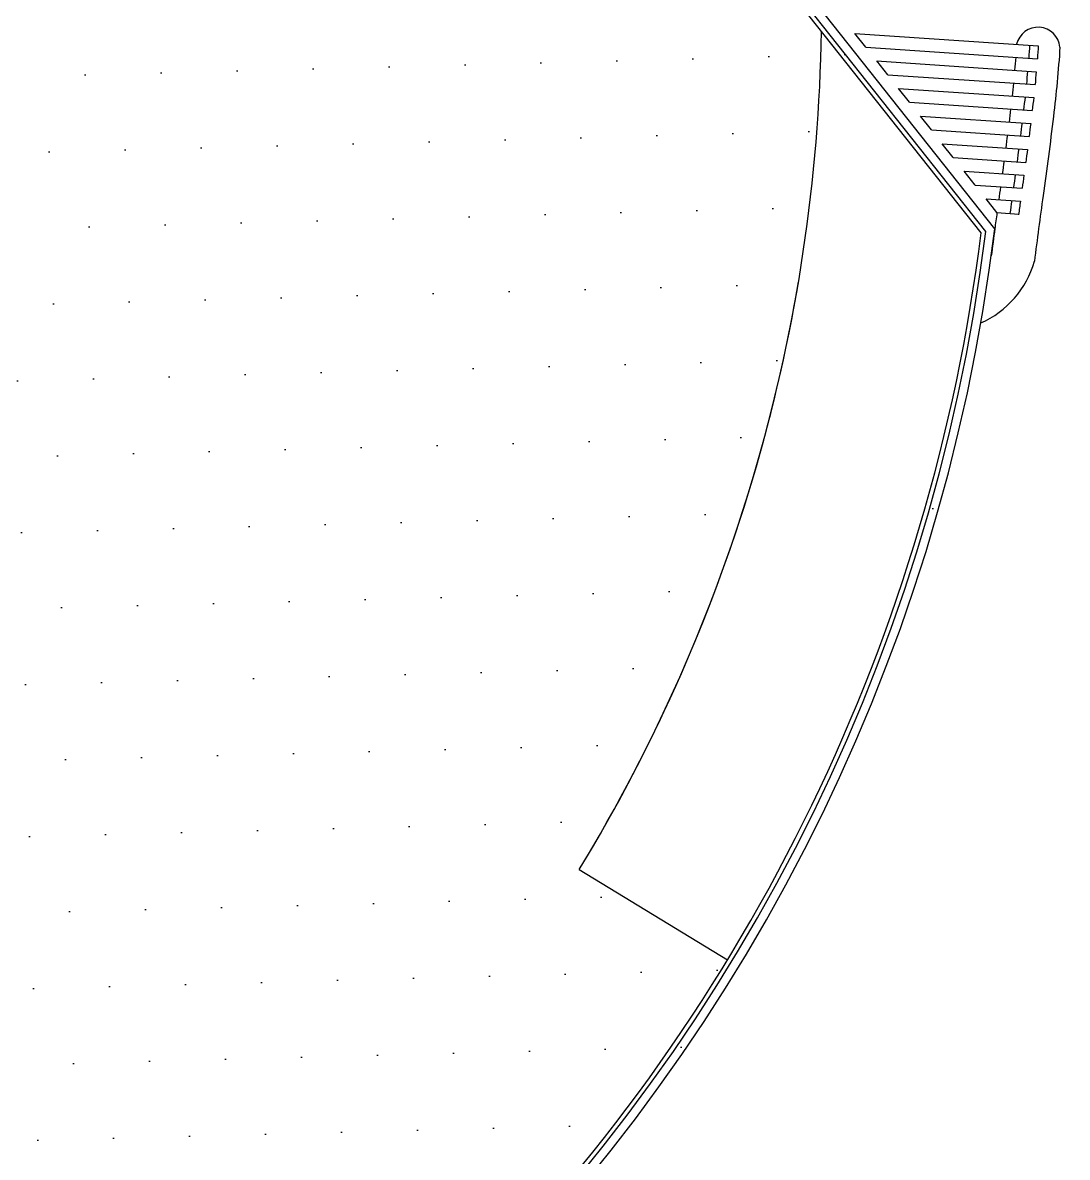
# Model space of a CAD drawing. Header units: inches. Extents: x 625 to 2719, y 1 to 1360.
# Drawn here: x 924.58 to 948.64, y 635.48 to 661.61 of the extents above; entities that cross this region are included whole.
import ezdxf

# ---------------------------------------------------------------- set-up
doc = ezdxf.new("R2010")
doc.units = ezdxf.units.IN
doc.header["$MEASUREMENT"] = 0

# ---------------------------------------------------------------- blocks, each defined once
blk = doc.blocks.new('dsvc')
for points in [[(4641.563560923549, 821.1244691342722), (4632.396675548032, 833.3469829682922), (4582.946675548043, 833.3469829682924), (4582.946675548043, 873.3969829682926), (4554.488376579008, 873.3969829682926, 0.2052836611395902), (4520.366322730062, 837.2506225120007), (4520.366322730062, 821.0141899317255, 0.3059058284379931), (4564.736272844151, 784.8469829682931), (4600.749729489638, 784.8469829682931, 0.362832124110759)], [(4641.353352653367, 821.0714134945156), (4632.296675548033, 833.1469829682919), (4582.746675548043, 833.1469829682924), (4582.746675548043, 873.1969829682926), (4554.529917585035, 873.1969829682926, 0.2049647565948617), (4520.566322730062, 837.2150608552091), (4520.566322730062, 821.0437479009029, 0.3056992143543159), (4564.745304358255, 785.0469829682932), (4600.746675548058, 785.0469829682932, 0.3622545628196203)]]:
    blk.add_lwpolyline(points, format="xyb", close=True)
blk.add_lwpolyline([(4628.772405852482, 796.9469829682926, 0.1648197638812979), (4641.248196289971, 821.0449553123772), (4632.246675548033, 833.0469829682925), (4582.646675548043, 833.0469829682925), (4582.646675548043, 873.0969829682927), (4554.488376579008, 873.1969829682921, 0.2017796154122845), (4520.654220569564, 837.1994183954664), (4520.654220569564, 835.9670505698773)], format="xyb")
blk = doc.blocks.new('CSDCS')
at = {"transparency": 33554541}
h = blk.add_hatch(color=3, dxfattribs=at)
h.dxf.hatch_style = 1
h.set_gradient(color1=(244, 238, 81), color2=(0, 255, 0), name='INVSPHERICAL')
edge = h.paths.add_edge_path()
edge.add_line((260.0893752037045, 162.6593395972155), (234.7629187160092, 165.1202945387594))
edge.add_spline(control_points=[(234.7629187160092, 165.1202945387594), (234.7356705163714, 163.9965382772083), (234.7107015837737, 162.8799054975691), (234.6124073634073, 157.5368360472187), (234.6022018318017, 153.410570567259), (234.8301543570069, 148.0480166668711), (234.9084360590259, 146.7042815231163), (235.1719473225976, 143.2946103165862), (235.4040023589378, 141.1272583183008), (235.7525672560969, 137.9183950745046), (235.8568794707944, 136.9634232893479), (235.9584220843772, 135.9904506022238)], knot_values=[3.0873537385946, 3.0873537385946, 3.0873537385946, 3.0873537385946, 6.486129038307347, 6.486129038307347, 19.45838711492204, 19.45838711492204, 23.85592732688746, 23.85592732688746, 30.7360058866758, 30.7360058866758, 33.57628425592564, 33.57628425592564, 33.57628425592564, 33.57628425592564], degree=3, periodic=0)
edge.add_spline(control_points=[(235.9584220843753, 135.9904506022235), (236.2530853993394, 135.132889946603), (236.5476026568895, 134.276168297669), (237.6818836183229, 130.9819966784721), (238.5245379826765, 128.5460196611951), (239.6082782324011, 125.4548724150466), (239.8343198127104, 124.8123609231707), (240.1882316281244, 123.8104210254921), (240.3148345767167, 123.4528071089803), (240.5703845838188, 122.7326424516497), (240.7017488842648, 122.3631492783483), (241.1029636000312, 121.2265728216643), (241.3800598239677, 120.4315327200932), (242.1275784782811, 118.1700452826486), (242.596824639335, 116.6288790720857), (243.3833174953816, 113.2833664756944), (243.7010859924048, 111.4756246878027), (243.8885360009217, 108.7750308228474), (243.9130003430846, 107.9992726981024), (243.8978984598543, 106.8796875024099), (243.887262817324, 106.5501115020419), (243.8560668013379, 105.915306922915), (243.8355659438257, 105.6063320726443), (243.7632089871659, 104.7045494122556), (243.7006359842053, 104.1368935935752), (243.5455035735595, 102.9218693112686), (243.4495228781252, 102.2942711173894), (243.3061767975469, 101.3977874914517), (243.2561318167564, 101.0937660731448), (243.1654712542795, 100.5419437833659), (243.1244105274618, 100.2915587348409), (243.0853221329551, 100.0470853361644), (243.0841325666576, 100.0396383176043), (243.0829439478439, 100.0321903870632)], knot_values=[1.161344606445147, 1.161344606445147, 1.161344606445147, 1.161344606445147, 3.9068626206525, 3.9068626206525, 11.7205878619575, 11.7205878619575, 13.76710520012647, 13.76710520012647, 14.90591122200719, 14.90591122200719, 16.04471724388791, 16.04471724388791, 18.32232928764935, 18.32232928764935, 22.22209849475573, 22.22209849475573, 26.12186770186212, 26.12186770186212, 27.63664645237425, 27.63664645237425, 28.25953392082864, 28.25953392082864, 28.88242138928303, 28.88242138928303, 30.12819632619182, 30.12819632619182, 31.7107820479247, 31.7107820479247, 32.58769823297128, 32.58769823297128, 33.38903136814992, 33.38903136814992, 33.41421037332471, 33.41421037332471, 33.41421037332471, 33.41421037332471], degree=3, periodic=0)
edge.add_arc((191.0877914115326, 107.8399891944684), 52.57810960362875, 285.03017889452804, 351.46004624979565, ccw=False)
edge.add_line((204.7227559917592, 57.06061000973273), (204.4819238260807, 47.56613585733852))
edge.add_line((204.4819238260807, 47.56613585733852), (214.7844334003621, 47.30480746222412))
edge.add_line((214.7844334003621, 47.30480746222412), (282.3169148434063, 78.19176372361238))
edge.add_line((282.3169148434063, 78.19176372361238), (281.7694171372282, 162.6593395972155))
edge.add_line((281.7694171372282, 162.6593395972155), (260.0893752037045, 162.6593395972155))
h = blk.add_hatch()
h.set_pattern_fill('DOTS', color=256, scale=28)
h.set_pattern_definition([(0, (-4796.704241097557, -554.5121418919018), (0.875, 1.75), [0, -1.75])])
edge = h.paths.add_edge_path()
edge.add_line((224.0332168925743, 113.7816836759487), (174.5832168925845, 113.781683675949))
edge.add_line((174.5832168925845, 113.781683675949), (174.5832168925845, 153.8316836759491))
edge.add_line((174.5832168925845, 153.8316836759491), (146.1249179235501, 153.8316836759491))
edge.add_arc((171.2288430185754, 95.9549175490991), 63.08666350726369, 113.4486870058842, 159.8515768913801)
edge.add_line((112.0028640746041, 117.6853232196573), (112.0028640746041, 101.448890639382))
edge.add_arc((160.9793672984624, 116.233149180952), 51.15928233136754, 196.7971914186444, 264.8338990731881)
edge.add_line((156.3728141886932, 65.28168367594964), (178.6124179235494, 65.28168367594964))
edge.add_line((178.6124179235494, 65.28168367594964), (178.6124179235494, 79.98168057162508))
edge.add_line((178.6124179235494, 79.98168057162508), (183.3142521885802, 79.98168057162508))
edge.add_line((183.3142521885802, 79.98168057162508), (183.3142521885802, 90.38168367595023))
edge.add_line((183.3142521885802, 90.38168367595023), (183.1142521885813, 90.38168367595023))
edge.add_line((183.1142521885813, 90.38168367595023), (176.8142521885802, 90.48168367595059))
edge.add_line((176.8142521885802, 90.48168367595059), (176.8142521885802, 90.38168367595023))
edge.add_line((176.8142521885802, 90.38168367595023), (176.2142521885808, 90.38168367595023))
edge.add_line((176.2142521885808, 90.38168367595023), (176.2142521885808, 102.8816836759505))
edge.add_line((176.2142521885808, 102.8816836759505), (176.4623235792715, 102.8816836759505))
edge.add_line((176.4623235792715, 102.8816836759505), (176.4623235792715, 106.8816836759505))
edge.add_line((176.4623235792715, 106.8816836759505), (176.8142521885802, 106.8816836759507))
edge.add_line((176.8142521885802, 106.8816836759507), (176.8142521885802, 107.0816836759507))
edge.add_line((176.8142521885802, 107.0816836759507), (177.4142521885806, 107.0816836759507))
edge.add_line((177.4142521885806, 107.0816836759507), (177.4142521885806, 106.8816836759509))
edge.add_line((177.4142521885806, 106.8816836759509), (179.3142521885802, 106.8816836759509))
edge.add_line((179.3142521885802, 106.8816836759509), (179.3142521885802, 108.5816836759505))
edge.add_line((179.3142521885802, 108.5816836759505), (187.5142521885809, 108.5816836759505))
edge.add_line((187.5142521885809, 108.5816836759505), (187.51425218858, 106.8816836759509))
edge.add_line((187.51425218858, 106.8816836759509), (189.4142521885806, 106.8816836759509))
edge.add_line((189.4142521885806, 106.8816836759509), (189.4142521885806, 107.0816836759507))
edge.add_line((189.4142521885806, 107.0816836759507), (190.0142521885809, 107.0816836759507))
edge.add_line((190.0142521885809, 107.0816836759507), (190.0142521885809, 106.8816836759509))
edge.add_line((190.0142521885809, 106.8816836759509), (190.3661807978897, 106.8816836759509))
edge.add_line((190.3661807978897, 106.8816836759509), (190.3661807978897, 102.8816836759505))
edge.add_line((190.3661807978897, 102.8816836759505), (190.0142521885809, 102.8816836759505))
edge.add_line((190.0142521885809, 102.8816836759505), (190.0142521885809, 102.6816836759506))
edge.add_line((190.0142521885809, 102.6816836759506), (189.5642521885802, 102.6816836759506))
edge.add_line((189.5642521885802, 102.6816836759506), (189.5642521885802, 98.5816836759505))
edge.add_line((189.5642521885802, 98.5816836759505), (190.0142521885809, 98.58168367595073))
edge.add_line((190.0142521885809, 98.58168367595073), (190.0142521885809, 98.18168367595064))
edge.add_line((190.0142521885809, 98.18168367595064), (189.6142521885804, 98.18168367595064))
edge.add_line((189.6142521885804, 98.18168367595064), (189.6142521885804, 97.38168367595046))
edge.add_line((189.6142521885804, 97.38168367595046), (193.6142521885813, 97.38168367595046))
edge.add_line((193.6142521885813, 97.38168367595046), (193.6142521885813, 98.18168367595064))
edge.add_line((193.6142521885813, 98.18168367595064), (193.2142521885808, 98.18168367595064))
edge.add_line((193.2142521885808, 98.18168367595064), (193.2142521885798, 98.5816836759505))
edge.add_line((193.2142521885798, 98.5816836759505), (193.6642521885806, 98.5816836759505))
edge.add_line((193.6642521885806, 98.5816836759505), (193.6642521885806, 102.6816836759506))
edge.add_line((193.6642521885806, 102.6816836759506), (193.6142521885813, 102.6816836759506))
edge.add_line((193.6142521885813, 102.6816836759506), (193.6142521885813, 102.8816836759505))
edge.add_line((193.6142521885813, 102.8816836759505), (192.862323579272, 102.8816836759505))
edge.add_line((192.862323579272, 102.8816836759505), (192.862323579272, 106.8816836759505))
edge.add_line((192.862323579272, 106.8816836759505), (193.2142521885808, 106.8816836759505))
edge.add_line((193.2142521885808, 106.8816836759505), (193.2142521885798, 107.0816836759505))
edge.add_line((193.2142521885798, 107.0816836759505), (193.8142521885811, 107.0816836759505))
edge.add_line((193.8142521885811, 107.0816836759505), (195.7142521885808, 106.8816836759507))
edge.add_line((195.7142521885808, 106.8816836759507), (195.7142521885808, 108.5816836759505))
edge.add_line((195.7142521885808, 108.5816836759505), (203.9142521885806, 108.5816836759505))
edge.add_line((203.9142521885806, 108.5816836759505), (203.9142521885806, 106.8816836759505))
edge.add_line((203.9142521885806, 106.8816836759505), (205.8142521885802, 106.8816836759505))
edge.add_line((205.8142521885802, 106.8816836759505), (205.8142521885802, 107.0816836759505))
edge.add_line((205.8142521885802, 107.0816836759505), (206.4142521885806, 107.0816836759505))
edge.add_line((206.4142521885806, 107.0816836759505), (206.4142521885806, 106.8816836759507))
edge.add_line((206.4142521885806, 106.8816836759507), (206.7661807978893, 106.8816836759505))
edge.add_line((206.7661807978893, 106.8816836759505), (206.7661807978893, 102.8816836759505))
edge.add_line((206.7661807978893, 102.8816836759505), (207.0142521885809, 102.8816836759507))
edge.add_line((207.0142521885809, 102.8816836759507), (207.0142521885809, 90.38168367595))
edge.add_line((207.0142521885809, 90.38168367595), (206.4142521885806, 90.38168367595))
edge.add_line((206.4142521885806, 90.38168367595), (204.2475855219127, 90.48168367595014))
edge.add_line((204.2475855219127, 90.48168367595014), (200.1142521885813, 90.48168367595014))
edge.add_line((200.1142521885813, 90.48168367595014), (200.1142521885813, 90.38168367595))
edge.add_line((200.1142521885813, 90.38168367595), (199.9142521885806, 90.38168367595))
edge.add_line((199.9142521885806, 90.38168367595), (199.9142521885806, 87.58168367595118))
edge.add_line((199.9142521885806, 87.58168367595118), (200.1142521885813, 87.58168367595118))
edge.add_line((200.1142521885813, 87.58168367595118), (202.2798643903243, 87.48168367595127))
edge.add_line((202.2798643903243, 87.48168367595127), (206.4142521885806, 87.48168367595127))
edge.add_line((206.4142521885806, 87.48168367595127), (206.415846595828, 87.58168367595118))
edge.add_line((206.415846595828, 87.58168367595118), (207.0142521885809, 87.58168367595118))
edge.add_line((207.0142521885809, 87.58168367595118), (207.0142521885809, 75.08168367595096))
edge.add_line((207.0142521885809, 75.08168367595096), (206.7661807978893, 75.0816836759505))
edge.add_line((206.7661807978893, 75.0816836759505), (206.7661807978893, 71.0816836759505))
edge.add_line((206.7661807978893, 71.0816836759505), (206.4142521885806, 71.08168367595027))
edge.add_line((206.4142521885806, 71.08168367595027), (206.4142521885797, 70.88168367595068))
edge.add_line((206.4142521885797, 70.88168367595068), (205.8142521885802, 70.88168367595068))
edge.add_line((205.8142521885802, 70.88168367595068), (205.8142521885802, 71.0816836759505))
edge.add_line((205.8142521885802, 71.0816836759505), (203.9142521885806, 71.0816836759505))
edge.add_line((203.9142521885806, 71.0816836759505), (203.9142521885806, 69.38168367595046))
edge.add_line((203.9142521885806, 69.38168367595046), (195.7142521885808, 69.38168367595046))
edge.add_line((195.7142521885808, 69.38168367595046), (195.7142521885798, 71.0816836759505))
edge.add_line((195.7142521885798, 71.0816836759505), (193.8142521885802, 71.08168367595027))
edge.add_line((193.8142521885802, 71.08168367595027), (193.8142521885802, 70.88168367595068))
edge.add_line((193.8142521885802, 70.88168367595068), (193.2142521885808, 70.88168367595046))
edge.add_line((193.2142521885808, 70.88168367595046), (192.862323579272, 71.0816836759505))
edge.add_line((192.862323579272, 71.0816836759505), (192.862323579272, 75.0816836759505))
edge.add_line((192.862323579272, 75.0816836759505), (193.6142521885813, 75.0816836759505))
edge.add_line((193.6142521885813, 75.0816836759505), (193.6142521885804, 79.38168367595068))
edge.add_line((193.6142521885804, 79.38168367595068), (193.2142521885808, 79.38168367595068))
edge.add_line((193.2142521885808, 79.38168367595068), (193.2142521885808, 79.98168367595059))
edge.add_line((193.2142521885808, 79.98168367595059), (191.2142521885817, 79.98168367595059))
edge.add_line((191.2142521885817, 79.98168367595059), (191.2142521885817, 75.48168367595105))
edge.add_line((191.2142521885817, 75.48168367595105), (188.2142483187554, 75.48168367595105))
edge.add_line((188.2142483187554, 75.48168367595105), (188.2142483187554, 76.98168367595059))
edge.add_line((188.2142483187554, 76.98168367595059), (183.3142521885802, 76.98168367595059))
edge.add_line((183.3142521885802, 76.98168367595059), (183.3142521885802, 79.98168057162508))
edge.add_line((183.3142521885802, 79.98168057162508), (178.6124179235494, 79.98168057162508))
edge.add_line((178.6124179235494, 79.98168057162508), (178.6124179235494, 65.28168367594964))
edge.add_line((178.6124179235494, 65.28168367594964), (192.3862708341803, 65.28168367594964))
edge.add_arc((191.0877914115326, 107.8399891944683), 42.57810960362861, 271.7475864523586, 350.675096933884)
edge.add_spline(control_points=[(233.1032476309601, 100.9409417173195), (233.1352748235067, 101.1469504833964), (233.167302016057, 101.3529592495029), (233.2001022680997, 101.5591698419879)], knot_values=[33.46406965758542, 33.46406965758542, 33.46406965758542, 33.46406965758542, 34.0898386523363, 34.08983865242622, 34.08983865242622, 34.08983865242622], degree=3, periodic=0)
edge.add_line((233.1996417046221, 101.5597839265529), (224.0332168925743, 113.7816836759487))
h.paths.add_polyline_path([(164.858485224705, 110.6071722499942), (166.1765192134535, 110.3675297065855), (166.358485224705, 110.3675297065852), (166.358485224705, 112.7675297065853), (166.358485224705, 113.3175297065853), (166.2084852247053, 113.3175297065853), (166.2084852247053, 116.9175297065854), (166.2084852247053, 120.5175297065855), (166.4183997717828, 120.5175297065857), (166.5584852247057, 120.9027647021233), (166.5584852247057, 121.0675297065855), (166.3374877122824, 121.0675297065855), (166.5584852247057, 123.2775048308109), (166.5584852247057, 123.4675297065856), (166.358485224705, 123.4675297065856), (166.358485224705, 123.2675297065855), (164.858485224705, 123.2675297065853), (164.858485224705, 125.7175297065851), (165.1584852247061, 125.7175297065851), (165.1584852247061, 125.817529706586), (166.1584852247061, 125.8175297065857), (166.1584852247061, 132.4365321941631), (165.3485101004799, 132.5175297065862), (164.8584852247059, 132.5175297065862), (164.8584852247059, 134.9675297065854), (166.3584852247068, 134.9675297065854), (166.3584852247059, 137.1675297065854), (166.3584852247059, 137.7175297065854), (166.2084852247053, 137.7175297065854), (166.2084852247062, 141.3175297065855), (166.2084852247062, 144.9175297065854), (166.3253312577226, 145.3459651609766), (166.5584852247057, 147.6775048308104), (166.5584852247057, 147.8675297065852), (166.358485224705, 147.8675297065852), (166.358485224705, 147.6675297065852), (164.8584852247059, 147.6675297065852), (164.8584852247059, 150.1175297065848), (165.1584852247061, 150.1175297065848), (165.1584852247061, 150.2175297065856), (166.1584852247061, 150.2175297065854), (166.1584852247061, 153.4175297065854), (158.4235057349333, 153.4175297065854), (158.4235057349333, 151.3175297065853), (155.858485224705, 151.317529706585), (155.858485224705, 146.317529706585), (154.1584852247061, 146.317529706585), (151.158485224707, 146.317529706585), (149.8584852247068, 146.317529706585), (149.8584852247068, 143.3175297065855), (145.8584852247041, 143.3175297065855), (145.8584852247041, 138.3074524710769), (147.8584852247041, 138.3074524710769), (147.8584852247041, 131.4442324540024), (145.4584852247044, 131.4442324540024), (145.4584852247044, 136.5175297065862), (141.9584852247044, 136.5175297065862), (141.9584852247044, 138.5175297065862), (133.4584852247044, 138.5175297065862), (133.4584852247035, 134.7175297065863), (134.6584852247042, 134.7175297065863), (134.6584852247042, 130.967529706586), (133.4584852247035, 130.967529706586), (133.4584852247035, 124.7175297065863), (140.4584852247044, 124.7175297065863), (140.4584852247044, 120.5175297065853), (133.4584852247035, 120.5175297065853), (133.4584852247035, 114.2675297065855), (134.6584852247042, 114.2675297065855), (134.6584852247042, 110.5175297065853), (133.4584852247044, 110.5175297065853), (133.4584852247035, 102.7175297065854), (134.6584852247042, 102.7175297065854), (134.6584852247042, 98.96752970658514), (133.4584852247035, 98.96752970658514), (133.4584852247035, 92.71752970658537), (140.4584852247044, 92.71752970658537), (140.4584852247044, 88.51752970658441), (133.4584852247035, 88.51752970658441), (133.4584852247035, 82.26752970658464), (134.6584852247042, 82.26752970658464), (134.6584852247042, 78.51752970658441), (133.4584852247035, 78.51752970658441), (133.4584852247035, 74.71752970658446), (141.9584852247044, 74.71752970658446), (141.9584852247044, 76.71752970658446), (145.4584852247044, 76.71752970658446), (145.4584852247044, 77.58168286612596), (151.1249391676492, 77.58168286612596), (151.1249391676492, 75.68168212378879), (153.7249394882047, 75.68168212378879), (153.7249394882047, 80.41752970658519), (158.2235057349317, 80.41752970658519), (166.1584852247042, 80.41752970658541), (166.1584852247042, 83.61752970658534), (165.1584852247042, 83.6175297065858), (165.1584852247042, 83.8175297065855), (164.8584852247041, 83.8175297065855), (164.8584852247041, 86.20717224999413), (166.1765192134535, 85.96752970658514), (166.358485224705, 85.96752970658514), (166.3584852247031, 88.36752970658478), (166.3584852247031, 88.91752970658519), (166.2084852247053, 88.91752970658519), (166.2084852247044, 92.51752970658487), (166.1988906187089, 92.51752970658487), (166.358485224705, 95.9222146344859), (166.358485224705, 96.66752970658541), (166.3584852247041, 98.86752970658546), (164.858485224705, 98.86752970658523), (164.858485224705, 101.317529706585), (165.1584852247042, 101.317529706585), (165.1584852247042, 101.4175297065856), (166.1584852247042, 101.4175297065854), (166.1584852247051, 108.017529706586), (165.1584852247042, 108.017529706586), (165.1584852247042, 108.217529706586), (164.8584852247041, 108.217529706586)], flags=0)
h.paths.add_polyline_path([(145.6584852247042, 77.38168286612591), (145.6584852247042, 76.51752970658441), (142.1584852247042, 76.51752970658441), (142.1584852247042, 74.51752970658441), (133.2584852247037, 74.51752970658441), (133.2584852247037, 78.71752970658446), (134.4584852247044, 78.71752970658446), (134.4584852247044, 82.0675297065846), (133.2584852247037, 82.0675297065846), (133.2584852247037, 88.71752970658446), (140.2584852247046, 88.71752970658446), (140.2584852247046, 92.51752970658532), (133.2584852247037, 92.51752970658532), (133.2584852247037, 99.16752970658519), (134.4584852247044, 99.16752970658519), (134.4584852247044, 102.5175297065853), (133.2584852247037, 102.5175297065853), (133.2584852247046, 110.7175297065854), (134.4584852247044, 110.7175297065854), (134.4584852247044, 114.0675297065855), (133.2584852247037, 114.0675297065855), (133.2584852247037, 120.7175297065854), (140.2584852247046, 120.7175297065854), (140.2584852247046, 124.5175297065862), (133.2584852247037, 124.5175297065862), (133.2584852247037, 131.1675297065861), (134.4584852247044, 131.1675297065861), (134.4584852247044, 134.5175297065862), (133.2584852247037, 134.5175297065862), (133.2584852247046, 138.7175297065863), (142.1584852247042, 138.7175297065863), (142.1584852247042, 136.7175297065863), (145.6584852247042, 136.7175297065863), (145.6584852247042, 131.6442324540024), (147.6584852247042, 131.6442324540024), (147.6584852247042, 138.1074524710769), (145.6584852247042, 138.1074524710769), (145.6584852247042, 143.5175297065855), (149.658485224707, 143.5175297065855), (149.658485224707, 146.5175297065851), (151.158485224707, 146.5175297065851), (154.1584852247061, 146.5175297065851), (155.6584852247051, 146.5175297065851), (155.6584852247051, 151.5175297065851), (158.2235057349335, 151.5175297065853), (158.2235057349335, 153.6175297065855), (166.3584852247059, 153.6175297065855), (166.3584852247059, 153.5598271787813), (174.2832168925852, 153.5316836759492), (174.2832168925852, 113.481683675949), (223.8832168925746, 113.481683675949), (232.8847376345129, 101.4796560200337, -0.1060615055138069), (226.5975847387072, 84.89455109627926), (223.2379460358334, 87.06545592748506, 0.1336053632132614), (229.3314916862164, 106.2173172844281), (223.8832168925746, 113.481683675949), (174.2832168925852, 113.481683675949), (174.2832168925852, 153.5316836759492), (166.3584852247059, 153.5598271787813), (166.3584852247059, 150.0175297065853), (165.3584852247059, 150.0175297065855), (165.3584852247059, 149.9175297065847), (165.0584852247057, 149.9175297065847), (165.0584852247057, 147.8675297065852), (166.1584852247051, 147.8675297065852), (166.1584852247051, 148.0675297065853), (166.7584852247055, 148.0675297065853), (166.7584852247055, 147.6675297065852), (166.5584852247057, 145.6675297065856), (166.7584852247055, 145.6675297065856), (166.7584852247055, 145.2675297065855), (166.5584852247066, 145.2675297065855), (166.5584852247057, 144.7175297065854), (166.4084852247061, 144.7175297065854), (166.4084852247061, 141.5175297065855), (166.7584852247055, 141.5175297065855), (166.7584852247055, 141.1175297065855), (166.4084852247051, 141.1175297065855), (166.4084852247051, 137.9175297065854), (166.5584852247057, 137.9175297065854), (166.5584852247057, 137.3675297065855), (166.7584852247055, 137.3675297065855), (166.7584852247055, 136.9675297065854), (166.5584852247066, 136.9675297065854), (166.5584852247066, 134.9675297065858), (166.7584852247037, 134.9675297065858), (166.7584852247037, 134.5675297065857), (166.1584852247042, 134.5675297065857), (166.1584852247042, 134.7675297065853), (165.0584852247057, 134.7675297065853), (165.0584852247057, 132.7175297065863), (165.3584852247041, 132.7175297065863), (166.3584852247059, 132.6175297065855), (166.3584852247059, 125.6175297065857), (165.3584852247059, 125.6175297065859), (165.3584852247059, 125.5175297065851), (165.0584852247048, 125.5175297065851), (165.0584852247048, 123.4675297065854), (166.1584852247051, 123.4675297065856), (166.1584852247051, 123.6675297065856), (166.7584852247055, 123.6675297065856), (166.7584852247055, 123.2675297065855), (166.5584852247048, 121.2675297065855), (166.7584852247055, 121.2675297065855), (166.7584852247055, 120.8675297065855), (166.5584852247048, 120.3175297065855), (166.4084852247051, 120.3175297065855), (166.4084852247051, 117.1175297065855), (166.7584852247055, 117.1175297065855), (166.7584852247055, 116.7175297065854), (166.4084852247051, 116.7175297065854), (166.4084852247051, 113.5175297065853), (166.5584852247048, 113.5175297065853), (166.5584852247048, 112.9675297065854), (166.7584852247055, 112.9675297065854), (166.7584852247055, 112.5675297065853), (166.5584852247048, 112.5675297065853), (166.5584852247048, 110.5675297065853), (166.7584852247037, 110.5675297065853), (166.7584852247037, 110.1675297065854), (166.1584852247042, 110.1675297065854), (165.0584852247048, 110.3675297065852), (165.0584852247039, 108.4175297065861), (165.3584852247041, 108.4175297065861), (165.3584852247041, 108.217529706586), (166.358485224705, 108.217529706586), (166.3584852247041, 101.2175297065854), (165.3584852247041, 101.2175297065856), (165.3584852247041, 101.117529706585), (165.0584852247048, 101.117529706585), (165.0584852247048, 99.06752970658528), (166.1584852247042, 99.0675297065855), (166.1584852247042, 99.2675297065851), (166.7584852247037, 99.26752970658532), (166.7584852247037, 98.867529706585), (166.5584852247048, 98.867529706585), (166.5584852247048, 96.86752970658546), (166.7584852247037, 96.86752970658546), (166.7584852247037, 96.46752970658537), (166.5584852247048, 96.46752970658537), (166.5584852247048, 95.91752970658541), (166.4084852247042, 92.71752970658491), (166.7584852247037, 92.71752970658491), (166.7584852247037, 92.31752970658505), (166.4084852247042, 92.31752970658505), (166.4084852247051, 89.11752970658523), (166.558485224703, 89.11752970658523), (166.558485224703, 88.56752970658482), (166.7584852247037, 88.56752970658482), (166.7584852247037, 88.16752970658496), (166.5584852247048, 88.16752970658496), (166.5584852247048, 86.16752970658519), (166.7584852247037, 86.16752970658519), (166.7584852247037, 85.7675297065851), (166.1584852247042, 85.7675297065851), (165.0584852247039, 85.96752970658514), (165.0584852247039, 84.01752970658555), (165.3584852247041, 84.01752970658555), (165.3584852247041, 83.81752970658573), (166.3584852247041, 83.81752970658528), (166.3584852247041, 80.21752970658537), (158.2235057349317, 80.21752970658514), (153.9249394882045, 80.21752970658514), (153.9249394882045, 75.48168212378874), (150.9249391676494, 75.48168212378874), (150.9249391676494, 77.38168286612591)], flags=16)
h.paths.add_polyline_path([(145.6584852247042, 77.38168286612591), (145.6584852247042, 76.51752970658441), (142.1584852247042, 76.51752970658441), (142.1584852247042, 74.51752970658441), (133.2584852247037, 74.51752970658441), (133.2584852247037, 78.71752970658446), (134.4584852247044, 78.71752970658446), (134.4584852247044, 82.0675297065846), (133.2584852247037, 82.0675297065846), (133.2584852247037, 88.71752970658446), (140.2584852247046, 88.71752970658446), (140.2584852247046, 92.51752970658532), (133.2584852247037, 92.51752970658532), (133.2584852247037, 99.16752970658519), (134.4584852247044, 99.16752970658519), (134.4584852247044, 102.5175297065853), (133.2584852247037, 102.5175297065853), (133.2584852247046, 110.7175297065854), (134.4584852247044, 110.7175297065854), (134.4584852247044, 114.0675297065855), (133.2584852247037, 114.0675297065855), (133.2584852247037, 120.7175297065854), (140.2584852247046, 120.7175297065854), (140.2584852247046, 124.5175297065862), (133.2584852247037, 124.5175297065862), (133.2584852247037, 131.1675297065861), (134.4584852247044, 131.1675297065861), (134.4584852247044, 134.5175297065862), (133.2584852247037, 134.5175297065862), (133.2584852247046, 138.7175297065863), (142.1584852247042, 138.7175297065863), (142.1584852247042, 136.7175297065863), (145.6584852247042, 136.7175297065863), (145.6584852247042, 131.6442324540024), (147.6584852247042, 131.6442324540024), (147.6584852247042, 138.1074524710769), (145.6584852247042, 138.1074524710769), (145.6584852247042, 143.5175297065855), (149.658485224707, 143.5175297065855), (149.658485224707, 146.5175297065851), (151.158485224707, 146.5175297065851), (154.1584852247061, 146.5175297065851), (155.6584852247051, 146.5175297065851), (155.6584852247051, 151.5175297065851), (158.2235057349335, 151.5175297065853), (158.2235057349335, 153.6175297065855), (166.3584852247059, 153.6175297065855), (166.3584852247059, 150.0175297065853), (165.3584852247059, 150.0175297065855), (165.3584852247059, 149.9175297065847), (165.0584852247057, 149.9175297065847), (165.0584852247057, 147.8675297065852), (166.1584852247051, 147.8675297065852), (166.1584852247051, 148.0675297065853), (166.7584852247055, 148.0675297065853), (166.7584852247055, 147.6675297065852), (166.5584852247048, 147.6675297065852), (166.5584852247057, 145.6675297065856), (166.7584852247055, 145.6675297065856), (166.7584852247055, 145.2675297065855), (166.5584852247066, 145.2675297065855), (166.5584852247057, 144.7175297065854), (166.4084852247061, 144.7175297065854), (166.4084852247061, 141.5175297065855), (166.7584852247055, 141.5175297065855), (166.7584852247055, 141.1175297065855), (166.4084852247051, 141.1175297065855), (166.4084852247051, 137.9175297065854), (166.5584852247057, 137.9175297065854), (166.5584852247057, 137.3675297065855), (166.7584852247055, 137.3675297065855), (166.7584852247055, 136.9675297065854), (166.5584852247066, 136.9675297065854), (166.5584852247066, 134.9675297065858), (166.7584852247037, 134.9675297065858), (166.7584852247037, 134.5675297065857), (166.1584852247042, 134.5675297065857), (166.1584852247042, 134.7675297065853), (165.0584852247057, 134.7675297065853), (165.0584852247057, 132.7175297065863), (165.3584852247041, 132.7175297065863), (166.3584852247059, 132.6175297065855), (166.3584852247059, 125.6175297065857), (165.3584852247059, 125.6175297065859), (165.3584852247059, 125.5175297065851), (165.0584852247048, 125.5175297065851), (165.0584852247048, 123.4675297065854), (166.1584852247051, 123.4675297065856), (166.1584852247051, 123.6675297065856), (166.7584852247055, 123.6675297065856), (166.7584852247055, 123.2675297065855), (166.5584852247048, 123.2675297065855), (166.5584852247048, 121.2675297065855), (166.7584852247055, 121.2675297065855), (166.7584852247055, 120.8675297065855), (166.5584852247048, 120.8675297065855), (166.5584852247048, 120.3175297065855), (166.4084852247051, 120.3175297065855), (166.4084852247051, 117.1175297065855), (166.7584852247055, 117.1175297065855), (166.7584852247055, 116.7175297065854), (166.4084852247051, 116.7175297065854), (166.4084852247051, 113.5175297065853), (166.5584852247048, 113.5175297065853), (166.5584852247048, 112.9675297065854), (166.7584852247055, 112.9675297065854), (166.7584852247055, 112.5675297065853), (166.5584852247048, 112.5675297065853), (166.5584852247048, 110.5675297065853), (166.7584852247037, 110.5675297065853), (166.7584852247037, 110.1675297065854), (166.1584852247042, 110.1675297065854), (166.1584852247042, 110.3675297065852), (165.0584852247048, 110.3675297065852), (165.0584852247039, 108.4175297065861), (165.3584852247041, 108.4175297065861), (165.3584852247041, 108.217529706586), (166.358485224705, 108.217529706586), (166.3584852247041, 101.2175297065854), (165.3584852247041, 101.2175297065856), (165.3584852247041, 101.117529706585), (165.0584852247048, 101.117529706585), (165.0584852247048, 99.06752970658528), (166.1584852247042, 99.0675297065855), (166.1584852247042, 99.2675297065851), (166.7584852247037, 99.26752970658532), (166.7584852247037, 98.867529706585), (166.5584852247048, 98.867529706585), (166.5584852247048, 96.86752970658546), (166.7584852247037, 96.86752970658546), (166.7584852247037, 96.46752970658537), (166.5584852247048, 96.46752970658537), (166.5584852247048, 95.91752970658541), (166.4084852247042, 95.91752970658541), (166.4084852247042, 92.71752970658491), (166.7584852247037, 92.71752970658491), (166.7584852247037, 92.31752970658505), (166.4084852247042, 92.31752970658505), (166.4084852247051, 89.11752970658523), (166.558485224703, 89.11752970658523), (166.558485224703, 88.56752970658482), (166.7584852247037, 88.56752970658482), (166.7584852247037, 88.16752970658496), (166.5584852247048, 88.16752970658496), (166.5584852247048, 86.16752970658519), (166.7584852247037, 86.16752970658519), (166.7584852247037, 85.7675297065851), (166.1584852247042, 85.7675297065851), (166.1584852247051, 85.96752970658491), (165.0584852247039, 85.96752970658514), (165.0584852247039, 84.01752970658555), (165.3584852247041, 84.01752970658555), (165.3584852247041, 83.81752970658573), (166.3584852247041, 83.81752970658528), (166.3584852247041, 80.21752970658537), (158.2235057349317, 80.21752970658514), (153.9249394882045, 80.21752970658514), (153.9249394882045, 75.48168212378874), (150.9249391676494, 75.48168212378874), (150.9249391676494, 77.38168286612591)], flags=0)
h.paths.add_polyline_path([(159.9125514934722, 76.98168057162508), (174.4248189195223, 76.98168057162508, -0.3788991343794832), (175.6124179235485, 75.6755925156354), (175.6124179235494, 69.62386394281344, -0.3866661929100941), (174.4248189195241, 68.28168367594964), (159.9125514934713, 68.28168367594952, -0.3788991343934527), (158.724952489446, 69.58777173200616), (158.724952489446, 75.6395003047615, -0.3866661929102727)], flags=16)
for p, q in [((230.3424869702376, 105.8210129669628), (230.099365142426, 106.1451754040449)), ((230.0993651424269, 106.1451754040448), (234.3142949951853, 105.749181815775)), ((230.3424869702376, 105.8210129669629), (234.2844574819974, 105.4506639689163)), ((230.5856087980492, 105.4968505298811), (234.2512859369572, 105.1524593550849)), ((230.8287306258617, 105.1726880927989), (230.5856087980492, 105.4968505298813)), ((230.8287306258608, 105.1726880927988), (234.2151066244587, 104.8545373216686)), ((231.314974281484, 104.5243632186352), (231.0718524536733, 104.8485256557169)), ((231.0718524536724, 104.8485256557169), (234.1762452747898, 104.5568672662354)), ((231.3149742814849, 104.524363218635), (234.1350291349436, 104.2594184438581)), ((231.5580961092965, 104.200200781553), (234.0917780133977, 103.9621608084599)), ((231.801217937108, 103.8760383444709), (231.5580961092965, 104.2002007815531)), ((231.801217937108, 103.8760383444708), (234.0468084378454, 103.6650646221943)), ((232.0443397649187, 103.5518759073889), (234.0004385008151, 103.3681000001979)), ((232.2874615927312, 103.2277134703069), (232.0443397649196, 103.5518759073889)), ((232.2874615927303, 103.2277134703069), (233.9529884565209, 103.0712368545169)), ((232.5305834205419, 102.903551033225), (233.9047813354046, 102.7744448363703)), ((232.5305834205419, 102.903551033225), (233.9047813354046, 102.7744448363703)), ((232.7737052483544, 102.5793885961429), (232.5305834205419, 102.9035510332248)), ((232.7737052483535, 102.5793885961429), (233.8561435795473, 102.4776932764524)), ((233.016827076166, 102.2552261590609), (233.8074180616077, 102.1809499618014)), ((233.2599489039767, 101.9310637219793), (233.0168270761642, 102.2552261590609)), ((233.2599489039767, 101.931063721979), (233.7591014362833, 101.8841682315992)), ((223.2379460358334, 87.06545592748506), (226.5975847387072, 84.89455109627949))]:
    blk.add_line(p, q)
for centre, radius, start, end in [((191.0877914115335, 107.8399891944682), 38.27810960362847, 327.1305828294513, 357.570409785921), ((234.3066158101274, 105.6674423093626), 0.5066957422634775, 3.957492837745752, 165.3081138377779), ((191.0877914115326, 107.8399891944684), 52.57810960362875, 271.572628606486, 356.2704118193612), ((231.971962673093, 101.4535001042551), 2.221646525961251, 292.4713970642243, 342.550932873673), ((191.0877914115335, 107.8399891944682), 38.27810960362847, 327.1305828294513, 348.8866223564319)]:
    blk.add_arc(centre, radius, start, end)
for points in [[(234.1151718590045, 105.7678894783041), (234.105819225605, 105.6683406600694), (234.0958498688942, 105.5688339354093), (234.0853203170163, 105.469372949439)], [(234.314294995188, 105.7491818158009), (234.3049388876771, 105.6495960193579), (234.2949742814826, 105.5500889635724), (234.2844574819983, 105.4506639689162)], [(233.7866141445356, 105.497436460152), (233.776078554878, 105.3980474569029), (233.7649718640459, 105.2986473454892), (233.7533507181079, 105.1992404785972)], [(234.0521123762273, 105.171171754996), (234.0405202150105, 105.0718154314905), (234.0284244758604, 104.9725084817949), (234.0158816706189, 104.8732545499736)], [(234.251285936959, 105.1524593550849), (234.2397045400758, 105.0530652803942), (234.2276259231676, 104.9537568245212), (234.2151066244596, 104.8545373216683)], [(233.7170419367385, 104.9013306088097), (233.7044746588253, 104.8021129826727), (233.6914513354641, 104.702892958576), (233.6780282742748, 104.6036748631996)], [(233.9769597719096, 104.575590183139), (233.9635710465091, 104.4763849925135), (233.949791821613, 104.3772361271179), (233.9356776355453, 104.2781475611463)], [(234.1762452747889, 104.5568672662354), (234.1628730407638, 104.4576248872423), (234.1491159546886, 104.3584740056644), (234.1350291349445, 104.2594184438581)], [(233.6366463032264, 104.3062416206977), (233.6224979179115, 104.2071532612297), (233.6080069036661, 104.1080711387831), (233.593229361386, 104.0089995641529)], [(233.8923603429002, 103.9808961425375), (233.8776118030855, 103.8818002036267), (233.8625831264089, 103.7827687122233), (233.8473300737587, 103.6838056584479)], [(234.0917780133514, 103.9621608084644), (234.0770456883038, 103.8630277679505), (234.0620373048259, 103.7639944211892), (234.0468084378281, 103.6650646221961)], [(233.5481082027154, 103.7119176191547), (233.5328209057361, 103.6129170989909), (233.5173033757446, 103.5139314223395), (233.5016116360894, 103.4149648940366)], [(233.8009092203938, 103.3868458200525), (233.7852303683921, 103.2878185632362), (233.7693822531928, 103.1888640390587), (233.7534209837704, 103.0899862625491)], [(234.000438500816, 103.3681000001977), (233.9847690712013, 103.2690361591393), (233.9689336697011, 103.170080479044), (233.9529884565227, 103.0712368545166)], [(233.4540671553714, 103.1181106206787), (233.4380781881164, 103.0191568752452), (233.421970966383, 102.9202265973776), (233.4058015642004, 102.8213240958066)], [(233.7051899783346, 102.7931964883397), (233.6890127003553, 102.6941970196715), (233.6727781281888, 102.5952787768527), (233.6565428485892, 102.4964458091006)], [(233.9047813354064, 102.7744448363702), (233.8886037843486, 102.6754093862275), (233.8723722386148, 102.5764908847167), (233.8561435795482, 102.4776932764524)], [(233.3571415988463, 102.5245746224757), (233.3408865937472, 102.4256266359219), (233.3246254937603, 102.3267108047295), (233.3084145524454, 102.2278314514243)], [(233.607822504403, 102.1997020083741), (233.5916127229893, 102.1006604296097), (233.5755198561947, 102.0017487850571), (233.559534184611, 101.9029176188611)], [(233.8074180616077, 102.1809499618014), (233.7904734176536, 102.0774601665699), (233.7736649622193, 101.9742106344979), (233.7569682069125, 101.870983204229)]]:
    blk.add_open_spline(points, degree=3)
for points, knots in [([(234.8121033502521, 105.702412611143), (234.7617371201268, 105.1662634939063), (234.6943485989514, 104.6349258783345), (234.530376606378, 103.4966084250555), (234.4308225340037, 102.891417860254), (234.2495256125549, 101.7879771392159), (234.169779506763, 101.2916267326343), (234.091377657488, 100.7873218921862)], [29.19425312891642, 29.19425312891642, 29.19425312891642, 29.19425312891642, 30.74913931410712, 30.74913931410712, 32.55797018361187, 32.55797018361187, 34.08983865242622, 34.08983865242622, 34.08983865242622, 34.08983865242622]), ([(233.2599489039749, 101.9310637219795), (233.2397951590037, 101.8070319409979), (233.1865444655505, 101.4767326108633), (233.1352748235067, 101.1469504833964), (233.1032476309601, 100.9409417173195)], [33.0880976376057, 33.0880976376057, 33.0880976376057, 33.0880976376057, 33.46406965767534, 34.08983865242622, 34.08983865242622, 34.08983865242622, 34.08983865242622])]:
    blk.add_open_spline(points, degree=3, knots=knots)
blk.add_blockref('dsvc', (-4408.363458655458, -719.5652992923435))

msp = doc.modelspace()

# ---------------------------------------------------------------- block references
at = {"rotation": 1.527748834508687}
msp.add_blockref('CSDCS', (716.558350248595, 549.1259155600226), dxfattribs=at)

doc.saveas('drawing.dxf')
